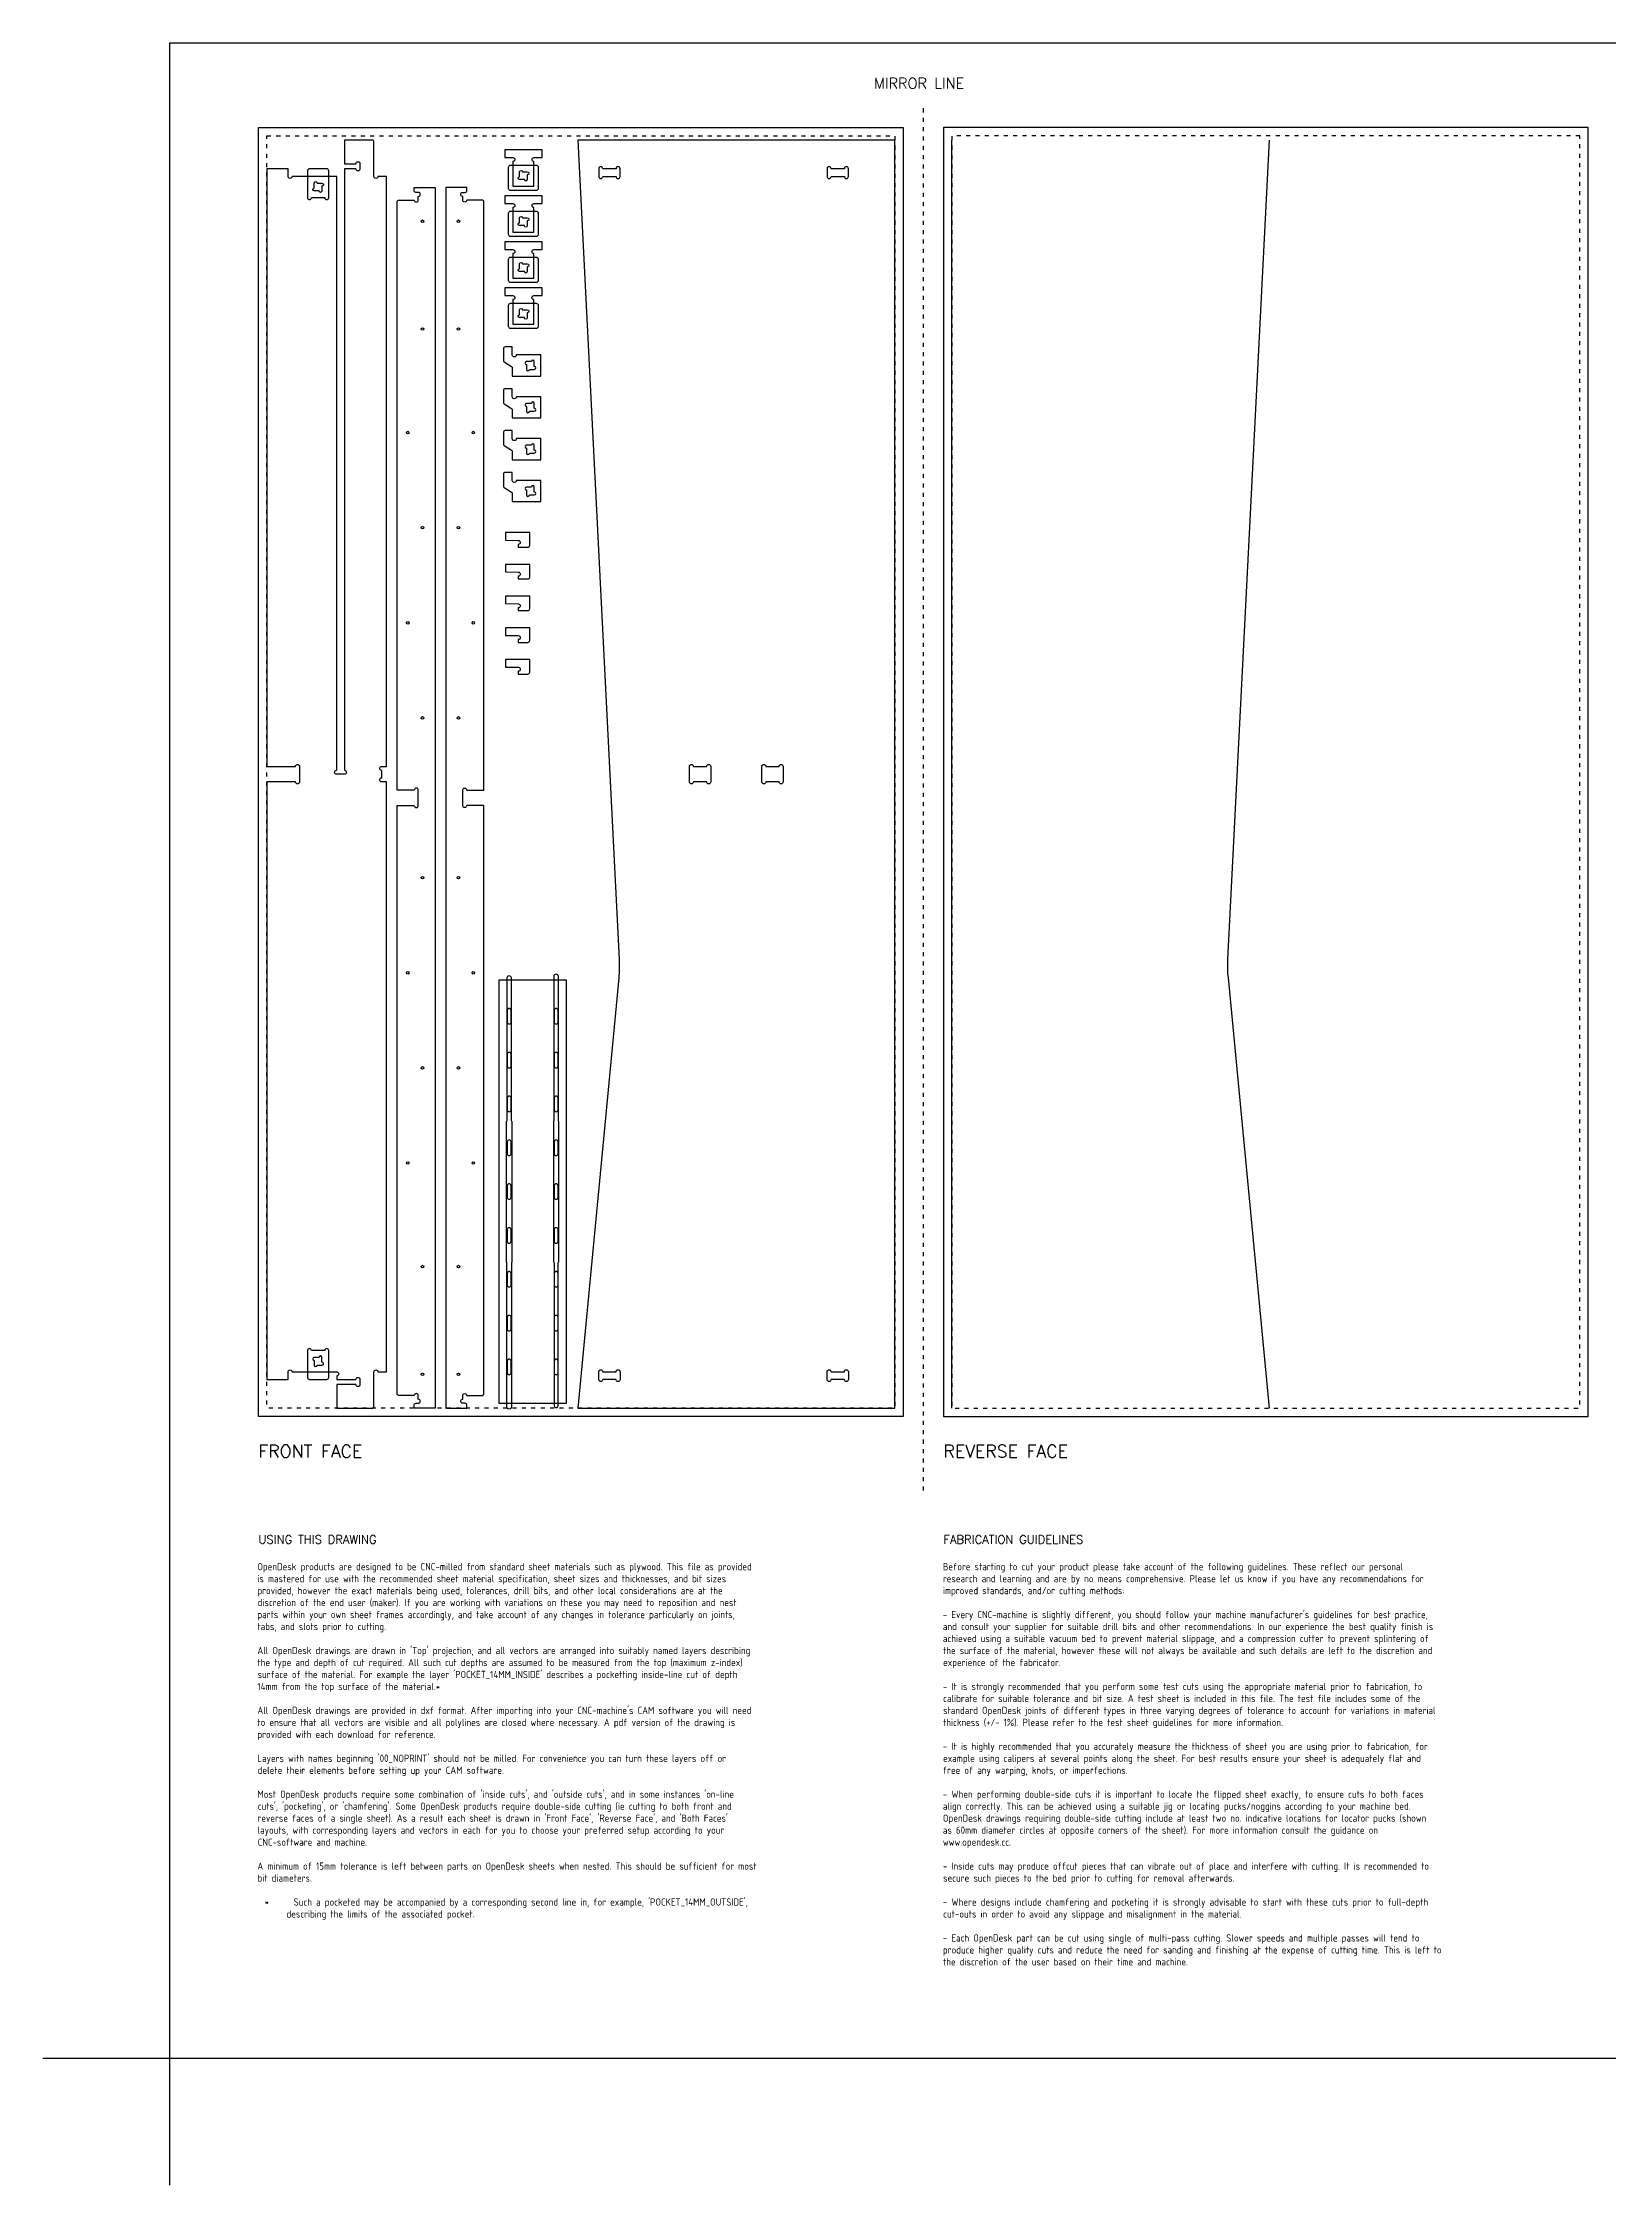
# Model space of a CAD drawing. Extents: x -300 to 6195, y -300 to 4768.
# Drawn here: x -300 to 3402, y -300 to 4768 of the extents above; entities that cross this region are included whole.
import ezdxf
from ezdxf.enums import TextEntityAlignment as Align

# ---------------------------------------------------------------- set-up
doc = ezdxf.new("R2010")
doc.units = 0
doc.header["$MEASUREMENT"] = 0
doc.linetypes.add('DGN_STYLE_5', pattern=[22.17944, 9.505474, -12.673965])
for name, color, linetype in [('00-NOPRINT_TEXT', 7, 'CONTINUOUS'), ('00_NOPRINT_TOLERANCE', 7, 'DGN_STYLE_5'), ('BOARD_$TH-NOMINAL', 3, 'CONTINUOUS'), ('REV-CHAMFER-ONLINE_03MM', 26, 'CONTINUOUS'), ('TOP-CHAMFER-ONLINE_03MM', 1, 'CONTINUOUS'), ('TOP-CUT-INSIDE_18MM', 1, 'CONTINUOUS'), ('TOP-CUT-OUTSIDE_18MM', 220, 'CONTINUOUS'), ('TOP-HOLE-6MM-DIA_14MM', 230, 'CONTINUOUS'), ('TOP-POCKET-INSIDE_09MM', 60, 'CONTINUOUS')]:
    doc.layers.add(name, color=color, linetype=linetype)
doc.styles.add('OD-ISOCP-17', font='isocp.shx', dxfattribs={"height": 17})
doc.styles.add('OD-SIMPLEX-20', font='simplex.shx', dxfattribs={"height": 20})
doc.styles.add('OD-SIMPLEX-25', font='simplex.shx', dxfattribs={"height": 25})
doc.styles.add('OD-SIMPLEX-30', font='simplex.shx', dxfattribs={"height": 30})

msp = doc.modelspace()

# ---------------------------------------------------------------- linework, layer by layer
at = {"layer": '00-NOPRINT_TEXT', "flags": 128}
msp.add_lwpolyline([(0, 4768), (6195, 4768), (6195, 0), (0, 0)], close=True, dxfattribs=at)
msp.add_lwpolyline([(0, -300), (0, 0), (-300, 0)], dxfattribs=at)
at = {"layer": '00_NOPRINT_TOLERANCE'}
msp.add_line((1782.5, 1343.2), (1782.5, 4618), dxfattribs=at)
at = {"layer": '00_NOPRINT_TOLERANCE', "flags": 128}
for points in [[(210, 4568), (1735, 4568), (1735, 1518), (210, 1518)], [(3355, 4568), (1830, 4568), (1830, 1518), (3355, 1518)], [(230, 4548), (1715, 4548), (1715, 1538), (230, 1538)], [(3335, 4548), (1850, 4548), (1850, 1538), (3335, 1538)]]:
    msp.add_lwpolyline(points, close=True, dxfattribs=at)
at = {"layer": 'BOARD_$TH-NOMINAL', "flags": 128}
for points in [[(210, 4568), (1735, 4568), (1735, 1518), (210, 1518)], [(3355, 4568), (1830, 4568), (1830, 1518), (3355, 1518)]]:
    msp.add_lwpolyline(points, close=True, dxfattribs=at)
at = {"layer": 'REV-CHAMFER-ONLINE_03MM'}
msp.add_line((1850, 1538), (1850, 4538), dxfattribs=at)
at = {"layer": 'REV-CHAMFER-ONLINE_03MM', "flags": 128}
msp.add_lwpolyline([(2600, 4538), (2502.1, 2599.7, 0.036372), (2503, 2556.2), (2600, 1538)], format="xyb", dxfattribs=at)
at = {"layer": 'TOP-CHAMFER-ONLINE_03MM'}
msp.add_line((1715, 1538), (1715, 4538), dxfattribs=at)
at = {"layer": 'TOP-CHAMFER-ONLINE_03MM', "flags": 128}
msp.add_lwpolyline([(965, 4538), (1062.9, 2599.7, -0.036372), (1062, 2556.2), (965, 1538)], format="xyb", dxfattribs=at)
at = {"layer": 'TOP-CUT-INSIDE_18MM', "flags": 128}
for points in [[(827.4, 4451.5), (827.4, 4462.9, -1), (834.4, 4462.9), (845.8, 4462.9, -1), (845.8, 4455.9), (845.8, 4444.5, -1), (838.8, 4444.5), (827.4, 4444.5, -0.999999)], [(1014.8, 4451.8, 1), (1024.3, 4451.8), (1055.7, 4451.8, 1), (1065.2, 4451.8), (1065.2, 4470.2, 0.999997), (1055.7, 4470.2), (1024.3, 4470.2, 0.999997), (1014.8, 4470.2)], [(1554.8, 4451.8, 1), (1564.3, 4451.8), (1595.7, 4451.8, 1), (1605.2, 4451.8), (1605.2, 4470.2, 0.999997), (1595.7, 4470.2), (1564.3, 4470.2, 0.999997), (1554.8, 4470.2)], [(341.8, 4424.8), (341.8, 4436.2, -1), (348.8, 4436.2), (360.2, 4436.2, -1), (360.2, 4429.2), (360.2, 4417.8, -1), (353.2, 4417.8), (341.8, 4417.8, -0.999999)], [(827.4, 4342.6), (827.4, 4354, -1), (834.4, 4354), (845.8, 4354, -1), (845.8, 4347), (845.8, 4335.6, -1), (838.8, 4335.6), (827.4, 4335.6, -0.999999)], [(827.4, 4233.8), (827.4, 4245.2, -1), (834.4, 4245.2), (845.8, 4245.2, -1), (845.8, 4238.2), (845.8, 4226.8, -1), (838.8, 4226.8), (827.4, 4226.8, -0.999999)], [(827.4, 4124.9), (827.4, 4136.3, -1), (834.4, 4136.3), (845.8, 4136.3, -1), (845.8, 4129.3), (845.8, 4117.9, -1), (838.8, 4117.9), (827.4, 4117.9, -0.999999)], [(862.3, 4002.6), (862.3, 4014, 1), (855.3, 4014), (843.9, 4014, 1), (843.9, 4007), (843.9, 3995.6, 1), (850.9, 3995.6), (862.3, 3995.6, 0.999999)], [(862.3, 3903.6), (862.3, 3915, 1), (855.3, 3915), (843.9, 3915, 1), (843.9, 3908), (843.9, 3896.6, 1), (850.9, 3896.6), (862.3, 3896.6, 0.999999)], [(862.3, 3804.6), (862.3, 3816, 1), (855.3, 3816), (843.9, 3816, 1), (843.9, 3809), (843.9, 3797.6, 1), (850.9, 3797.6), (862.3, 3797.6, 0.999999)], [(862.3, 3705.6), (862.3, 3717, 1), (855.3, 3717), (843.9, 3717, 1), (843.9, 3710), (843.9, 3698.6, 1), (850.9, 3698.6), (862.3, 3698.6, 0.999999)], [(807.4, 2479.1, 1), (798.4, 2479.1), (798.4, 2451.1, 1), (807.4, 2451.1)], [(918.4, 2479.1, 1), (909.4, 2479.1), (909.4, 2451.1, 1), (918.4, 2451.1)], [(807.4, 2375.4, 1), (798.4, 2375.4), (798.4, 2347.4, 1), (807.4, 2347.4)], [(918.4, 2375.4, 1), (909.4, 2375.4), (909.4, 2347.4, 1), (918.4, 2347.4)], [(807.4, 2271.7, 1), (798.4, 2271.7), (798.4, 2243.7, 1), (807.4, 2243.7)], [(918.4, 2271.7, 1), (909.4, 2271.7), (909.4, 2243.7, 1), (918.4, 2243.7)], [(807.4, 2168, 1), (798.4, 2168), (798.4, 2140, 1), (807.4, 2140)], [(918.4, 2168, 1), (909.4, 2168), (909.4, 2140, 1), (918.4, 2140)], [(807.4, 2064.3, 1), (798.4, 2064.3), (798.4, 2036.3, 1), (807.4, 2036.3)], [(918.4, 2064.3, 1), (909.4, 2064.3), (909.4, 2036.3, 1), (918.4, 2036.3)], [(807.4, 1960.6, 1), (798.4, 1960.6), (798.4, 1932.6, 1), (807.4, 1932.6)], [(918.4, 1960.6, 1), (909.4, 1960.6), (909.4, 1932.6, 1), (918.4, 1932.6)], [(807.4, 1856.9, 1), (798.4, 1856.9), (798.4, 1828.9, 1), (807.4, 1828.9)], [(918.4, 1856.9, 1), (909.4, 1856.9), (909.4, 1828.9, 1), (918.4, 1828.9)], [(807.4, 1753.2, 1), (798.4, 1753.2), (798.4, 1725.2, 1), (807.4, 1725.2)], [(918.4, 1753.2, 1), (909.4, 1753.2), (909.4, 1725.2, 1), (918.4, 1725.2)], [(341.8, 1651.2), (341.8, 1639.8, 1), (348.8, 1639.8), (360.2, 1639.8, 1), (360.2, 1646.8), (360.2, 1658.2, 1), (353.2, 1658.2), (341.8, 1658.2, 0.999999)], [(807.4, 1649.5, 1), (798.4, 1649.5), (798.4, 1621.5, 1), (807.4, 1621.5)], [(918.4, 1649.5, 1), (909.4, 1649.5), (909.4, 1621.5, 1), (918.4, 1621.5)], [(1014.8, 1624.2, -1), (1024.3, 1624.2), (1055.7, 1624.2, -1), (1065.2, 1624.2), (1065.2, 1605.8, -0.999997), (1055.7, 1605.8), (1024.3, 1605.8, -0.999997), (1014.8, 1605.8)], [(1554.8, 1624.2, -1), (1564.3, 1624.2), (1595.7, 1624.2, -1), (1605.2, 1624.2), (1605.2, 1605.8, -0.999997), (1595.7, 1605.8), (1564.3, 1605.8, -0.999997), (1554.8, 1605.8)]]:
    msp.add_lwpolyline(points, format="xyb", close=True, dxfattribs=at)
at = {"layer": 'TOP-CUT-OUTSIDE_18MM'}
msp.add_lwpolyline([(513, 4452), (492.5, 4452, -1), (483, 4452), (483, 4533.5, 0.414214), (478.5, 4538), (413.1, 4538), (413.1, 4482.1), (440.5, 4482.1, -1), (450, 4482.1), (450, 4469.9, -1), (440.5, 4469.9), (413.1, 4469.9), (413.1, 3047.1, -1), (413.1, 3037.6), (394.9, 3037.6, -1), (394.9, 3047.1), (394.9, 4452), (289.5, 4452, -1), (280, 4452), (280, 4470), (230, 4470), (230, 3056.2), (297.5, 3056.2, -1), (307, 3056.2), (307, 3019.8, -1), (297.5, 3019.8), (230, 3019.8), (230, 1606), (280, 1606), (280, 1624, -1), (289.5, 1624), (395, 1624, -1), (395, 1614.5), (395, 1606.1), (440.5, 1606.1, -1), (450, 1606.1), (450, 1593.9, -1), (440.5, 1593.9), (395, 1593.9), (395, 1538), (478.5, 1538, 0.414214), (483, 1542.5), (483, 1624, -1), (492.5, 1624), (513, 1624), (513, 3019.8), (501.5, 3019.8, -1), (501.5, 3029.3), (501.5, 3046.7, -1), (501.5, 3056.2), (513, 3056.2)], format="xyb", close=True, dxfattribs=at)
at = {"layer": 'TOP-CUT-OUTSIDE_18MM', "flags": 128}
for points in [[(861.6, 4487.2, -1), (861.6, 4496.7), (880.6, 4496.7), (880.6, 4514.7), (792.6, 4514.7), (792.6, 4496.7), (811.6, 4496.7, -1), (811.6, 4487.2), (811.6, 4428.7), (861.6, 4428.7)], [(965, 4538), (1062.9, 2599.7, -0.036372), (1062, 2556.2), (965, 1538), (1715, 1538), (1715, 4538)], [(588, 3000.2, 1), (578.5, 3000.2), (538, 3000.2), (538, 4391.5, -0.414214), (542.5, 4396), (578.5, 4396, 1), (588, 4396), (588, 4404.7, 1), (588, 4414.2), (582.5, 4414.2, -0.414214), (578, 4418.7), (578, 4426), (628, 4426), (628, 1538), (578, 1538), (578, 1545.3, -0.414213), (582.5, 1549.8), (588, 1549.8, 1), (588, 1559.3), (588, 1568, 1), (578.5, 1568), (542.5, 1568, -0.414214), (538, 1572.5), (538, 2963.8), (578.5, 2963.8, 1), (588, 2963.8)], [(693, 3000.2, -1), (702.5, 3000.2), (743, 3000.2), (743, 4391.5, 0.414214), (738.5, 4396), (702.5, 4396, -1), (693, 4396), (693, 4404.7, -1), (693, 4414.2), (698.5, 4414.2, 0.414214), (703, 4418.7), (703, 4426), (653, 4426), (653, 1538), (703, 1538), (703, 1545.3, 0.414213), (698.5, 1549.8), (693, 1549.8, -1), (693, 1559.3), (693, 1568, -1), (702.5, 1568), (738.5, 1568, 0.414214), (743, 1572.5), (743, 2963.8), (702.5, 2963.8, -1), (693, 2963.8)], [(861.6, 4378.3, -1), (861.6, 4387.8), (880.6, 4387.8), (880.6, 4405.8), (792.6, 4405.8), (792.6, 4387.8), (811.6, 4387.8, -1), (811.6, 4378.3), (811.6, 4319.8), (861.6, 4319.8)], [(861.6, 4269.4, -1), (861.6, 4279), (880.6, 4279), (880.6, 4297), (792.6, 4297), (792.6, 4279), (811.6, 4279, -1), (811.6, 4269.4), (811.6, 4211), (861.6, 4211)], [(861.6, 4160.6, -1), (861.6, 4170.1), (880.6, 4170.1), (880.6, 4188.1), (792.6, 4188.1), (792.6, 4170.1), (811.6, 4170.1, -1), (811.6, 4160.6), (811.6, 4102.1), (861.6, 4102.1)], [(878.1, 4029.8), (819.7, 4029.8, -1), (810.2, 4029.8), (810.2, 4048.8), (793.8, 4048.8, 0.414214), (789.3, 4044.3), (789.3, 4017.1, 0.253475), (791.3, 4013.3), (808.1, 4002.3, -0.253475), (810.2, 3998.6), (810.2, 3979.8), (878.1, 3979.8)], [(878.1, 3930.8), (819.7, 3930.8, -1), (810.2, 3930.8), (810.2, 3949.8), (793.8, 3949.8, 0.414214), (789.3, 3945.3), (789.3, 3918.1, 0.253475), (791.3, 3914.3), (808.1, 3903.3, -0.253475), (810.2, 3899.6), (810.2, 3880.8), (878.1, 3880.8)], [(878.1, 3831.8), (819.7, 3831.8, -1), (810.2, 3831.8), (810.2, 3850.8), (793.8, 3850.8, 0.414214), (789.3, 3846.3), (789.3, 3819.1, 0.253475), (791.3, 3815.3), (808.1, 3804.3, -0.253475), (810.2, 3800.6), (810.2, 3781.8), (878.1, 3781.8)], [(878.1, 3732.8), (819.7, 3732.8, -1), (810.2, 3732.8), (810.2, 3751.8), (793.8, 3751.8, 0.414214), (789.3, 3747.3), (789.3, 3720.1, 0.253475), (791.3, 3716.3), (808.1, 3705.3, -0.253475), (810.2, 3701.6), (810.2, 3682.8), (878.1, 3682.8)], [(851.4, 3609.3), (794.4, 3609.3), (794.4, 3591.3), (824.4, 3590.8, -1), (824.4, 3581.3), (824.4, 3574.8), (846.9, 3574.8, 0.414214), (851.4, 3579.3)], [(851.4, 3534.3), (794.4, 3534.3), (794.4, 3516.3), (824.4, 3515.8, -1), (824.4, 3506.3), (824.4, 3499.8), (846.9, 3499.8, 0.414214), (851.4, 3504.3)], [(851.4, 3459.3), (794.4, 3459.3), (794.4, 3441.3), (824.4, 3440.8, -1), (824.4, 3431.3), (824.4, 3424.8), (846.9, 3424.8, 0.414214), (851.4, 3429.3)], [(851.4, 3384.3), (794.4, 3384.3), (794.4, 3366.3), (824.4, 3365.8, -1), (824.4, 3356.3), (824.4, 3349.8), (846.9, 3349.8, 0.414214), (851.4, 3354.3)], [(851.4, 3309.3), (794.4, 3309.3), (794.4, 3291.3), (824.4, 3290.8, -1), (824.4, 3281.3), (824.4, 3274.8), (846.9, 3274.8, 0.414214), (851.4, 3279.3)]]:
    msp.add_lwpolyline(points, format="xyb", close=True, dxfattribs=at)
msp.add_lwpolyline([(938.4, 2550.3), (778.4, 2550.3), (778.4, 1550.3), (938.4, 1550.3)], close=True, dxfattribs=at)
at = {"layer": 'TOP-HOLE-6MM-DIA_14MM'}
for centre in [(598, 4346), (683, 4346), (598, 4091), (683, 4091), (563, 3846), (718, 3846), (598, 3621), (683, 3621), (563, 3396), (718, 3396), (598, 3171), (683, 3171), (598, 2793), (683, 2793), (563, 2568), (718, 2568), (598, 2343), (683, 2343), (563, 2118), (718, 2118), (598, 1873), (683, 1873), (598, 1618), (683, 1618)]:
    msp.add_circle(centre, 3, dxfattribs=at)
at = {"layer": 'TOP-POCKET-INSIDE_09MM'}
for points in [[(376.2, 4465.2, 0.414214), (371.4, 4470), (330.6, 4470, 0.414214), (325.8, 4465.2), (325.8, 4401.8, 1), (335.3, 4401.8), (366.7, 4401.8, 1), (376.2, 4401.8)], [(806.3, 4478.7), (866.8, 4478.7, -0.414214), (871.6, 4473.9), (871.6, 4423.5, -0.414214), (866.8, 4418.7), (806.3, 4418.7, -0.414214), (801.6, 4423.5), (801.6, 4473.9, -0.414214)], [(806.3, 4369.8), (866.8, 4369.8, -0.414214), (871.6, 4365.1), (871.6, 4314.6, -0.414214), (866.8, 4309.8), (806.3, 4309.8, -0.414214), (801.6, 4314.6), (801.6, 4365.1, -0.414214)], [(806.3, 4261), (866.8, 4261, -0.414214), (871.6, 4256.2), (871.6, 4205.7, -0.414214), (866.8, 4201), (806.3, 4201, -0.414214), (801.6, 4205.7), (801.6, 4256.2, -0.414214)], [(806.3, 4152.1), (866.8, 4152.1, -0.414214), (871.6, 4147.4), (871.6, 4096.9, -0.414214), (866.8, 4092.1), (806.3, 4092.1, -0.414214), (801.6, 4096.9), (801.6, 4147.4, -0.414214)], [(1229.2, 3056.2, -1), (1238.7, 3056.2), (1270.1, 3056.2, -1), (1279.6, 3056.2), (1279.6, 3019.8, -0.999997), (1270.1, 3019.8), (1238.7, 3019.8, -0.999997), (1229.2, 3019.8)], [(1400.4, 3056.2, -1), (1409.9, 3056.2), (1441.3, 3056.2, -1), (1450.8, 3056.2), (1450.8, 3019.8, -0.999997), (1441.3, 3019.8), (1409.9, 3019.8, -0.999997), (1400.4, 3019.8)], [(807.4, 2556.8), (807.4, 2219.7, 0.196262), (808.4, 2217.3, -0.196262), (809.4, 2214.8), (809.4, 1885.1, -0.136106), (808.9, 1883.3, 0.136106), (808.4, 1881.5), (808.4, 1541.3, -1), (797.4, 1541.3), (797.4, 1881.5, 0.136106), (796.9, 1883.3, -0.136106), (796.4, 1885.1), (796.4, 2214.8, -0.196262), (797.4, 2217.3, 0.196262), (798.4, 2219.7), (798.4, 2556.8, -1)], [(918.4, 1543.8), (918.4, 1880.9, -0.196262), (919.4, 1883.3, 0.196262), (920.4, 1885.8), (920.4, 2215.5, 0.136106), (919.9, 2217.3, -0.136106), (919.4, 2219.1), (919.4, 2559.3, 1), (908.4, 2559.3), (908.4, 2219.1, -0.136106), (907.9, 2217.3, 0.136106), (907.4, 2215.5), (907.4, 1885.8, 0.196262), (908.4, 1883.3, -0.196262), (909.4, 1880.9), (909.4, 1543.8, 1)], [(376.2, 1674.2, 1), (366.7, 1674.2), (335.3, 1674.2, 1), (325.8, 1674.2), (325.8, 1610.8, 0.414214), (330.6, 1606), (371.4, 1606, 0.414214), (376.2, 1610.8)]]:
    msp.add_lwpolyline(points, format="xyb", close=True, dxfattribs=at)

# ---------------------------------------------------------------- texts
at = {"layer": '00-NOPRINT_TEXT', "style": 'OD-SIMPLEX-25'}
msp.add_text('MIRROR LINE', height=25, dxfattribs=at).set_placement((1665.8, 4659.9))
at = {"layer": '00-NOPRINT_TEXT', "color": 7}
for s, height, style, p in [('FRONT FACE', 30, 'OD-SIMPLEX-30', (210, 1451.3)), ('REVERSE FACE', 30, 'OD-SIMPLEX-30', (1830, 1451.3)), ('USING THIS DRAWING', 20, 'OD-SIMPLEX-20', (210, 1237.4)), ('FABRICATION GUIDELINES', 20, 'OD-SIMPLEX-20', (1830, 1237.4))]:
    msp.add_text(s, height=height, rotation=360, dxfattribs=dict(at, style=style)).set_placement(p, align=Align.TOP_LEFT)
at = {"layer": '00-NOPRINT_TEXT', "color": 7, "style": 'OD-ISOCP-17'}
for s, p in [('OpenDesk products are designed to be CNC-milled from standard sheet materials such as plywood. This file as provided', (207.4, 1154.7)), ('Before starting to cut your product please take account of the following guidelines. These reflect our personal', (1828.7, 1154.7)), ('is mastered for use with the recommended sheet material specification, sheet sizes and thicknesses, and bit sizes', (207.4, 1126.3)), ('provided, however the exact materials being used, tolerances, drill bits, and other local considerations are at the', (207.4, 1098)), ('research and learning and are by no means comprehensive. Please let us know if you have any recommendations for', (1828.7, 1126.3)), ('improved standards, and/or cutting methods:', (1828.7, 1098)), ('discretion of the end user (maker). If you are working with variations on these you may need to reposition and nest', (208.1, 1069.7)), ('tabs, and slots prior to cutting.', (207.4, 1013)), ('parts within your own sheet frames accordingly, and take account of any changes in tolerance particularly on joints,', (207.4, 1041.3)), ("- Every CNC-machine is slightly different, you should follow your machine manufacturer's guidelines for best practice,", (1828.7, 1041.3)), ('and consult your supplier for suitable drill bits and other recommendations. In our experience the best quality finish is', (1828.7, 1013)), ("All OpenDesk drawings are drawn in 'Top' projection, and all vectors are arranged into suitably named layers describing", (207.4, 956.3)), ('the surface of the material, however these will not always be available and such details are left to the discretion and', (1828.7, 956.3)), ('achieved using a suitable vacuum bed to prevent material slippage, and a compression cutter to prevent splintering of', (1828.7, 984.7)), ('the type and depth of cut required. All such cut depths are assumed to be measured from the top (maximum z-index)', (207.4, 928)), ("surface of the material. For example the layer 'POCKET_14MM_INSIDE' describes a pocketting inside-line cut of depth", (208, 899.7)), ('experience of the fabricator.', (1829.2, 928)), ('14mm from the top surface of the material.*', (207.4, 871.3)), ('- It is strongly recommended that you perform some test cuts using the appropriate material prior to fabrication, to', (1828.7, 871.3)), ("All OpenDesk drawings are provided in dxf format. After importing into your CNC-machine's CAM software you will need", (207.4, 814.7)), ('standard OpenDesk joints of different types in three varying degrees of tolerance to account for variations in material', (1829.2, 814.7)), ('calibrate for suitable tolerance and bit size. A test sheet is included in this file. The test file includes some of the', (1829.3, 843)), ('to ensure that all vectors are visible and all polylines are closed where necessary. A pdf version of the drawing is', (207.4, 786.3)), ('provided with each download for reference.', (207.4, 758)), ('thickness (+/- 1%%%). Please refer to the test sheet guidelines for more information.', (1828.7, 786.3)), ("Layers with names beginning '00_NOPRINT' should not be milled. For convenience you can turn these layers off or", (207.4, 701.3)), ('- It is highly recommended that you accurately measure the thickness of sheet you are using prior to fabrication, for', (1828.7, 729.7)), ('example using calipers at several points along the sheet. For best results ensure your sheet is adequately flat and', (1829.2, 701.3)), ('delete their elements before setting up your CAM software.', (208.1, 673)), ('free of any warping, knots, or imperfections.', (1828.7, 673)), ("Most OpenDesk products require some combination of 'inside cuts', and 'outside cuts', and in some instances 'on-line", (207.4, 616.3)), ("cuts', 'pocketing', or 'chamfering'. Some OpenDesk products require double-side cutting (ie cutting to both front and", (208.1, 588)), ('- When performing double-side cuts it is important to locate the flipped sheet exactly, to ensure cuts to both faces', (1828.7, 616.3)), ("reverse faces of a single sheet). As a result each sheet is drawn in 'Front Face', 'Reverse Face', and 'Both Faces'", (207.4, 559.7)), ('align correctly. This can be achieved using a suitable jig or locating pucks/noggins according to your machine bed.', (1828.7, 588)), ('OpenDesk drawings requiring double-side cutting include at least two no. indicative locations for locator pucks (shown', (1828.7, 559.7)), ('layouts, with corresponding layers and vectors in each for you to choose your preferred setup according to your', (207.8, 531.3)), ('CNC-software and machine.', (208.2, 503)), ('as 60mm diameter circles at opposite corners of the sheet). For more information consult the guidance on', (1828.7, 531.3)), ('www.opendesk.cc.', (1828.7, 503)), ('A minimum of 15mm tolerance is left between parts on OpenDesk sheets when nested. This should be sufficient for most', (207.4, 446.3)), ('- Inside cuts may produce offcut pieces that can vibrate out of place and interfere with cutting. It is recommended to', (1828.7, 446.3)), ('bit diameters.', (207.4, 418)), ('secure such pieces to the bed prior to cutting for removal afterwards.', (1829.2, 418)), ("*      Such a pocketed may be accompanied by a corresponding second line in, for example, 'POCKET_14MM_OUTSIDE',", (224.4, 361.3)), ('- Where designs include chamfering and pocketing it is strongly advisable to start with these cuts prior to full-depth', (1828.7, 361.3)), ('describing the limits of the associated pocket.', (276.1, 333)), ('cut-outs in order to avoid any slippage and misalignment in the material.', (1829.3, 333)), ('- Each OpenDesk part can be cut using single of multi-pass cutting. Slower speeds and multiple passes will tend to', (1828.7, 276.3)), ('produce higher quality cuts and reduce the need for sanding and finishing at the expense of cutting time. This is left to', (1828.7, 248)), ('the discretion of the user based on their time and machine.', (1828.7, 219.7))]:
    msp.add_text(s, height=17, rotation=360, dxfattribs=at).set_placement(p)

doc.saveas('drawing.dxf')
